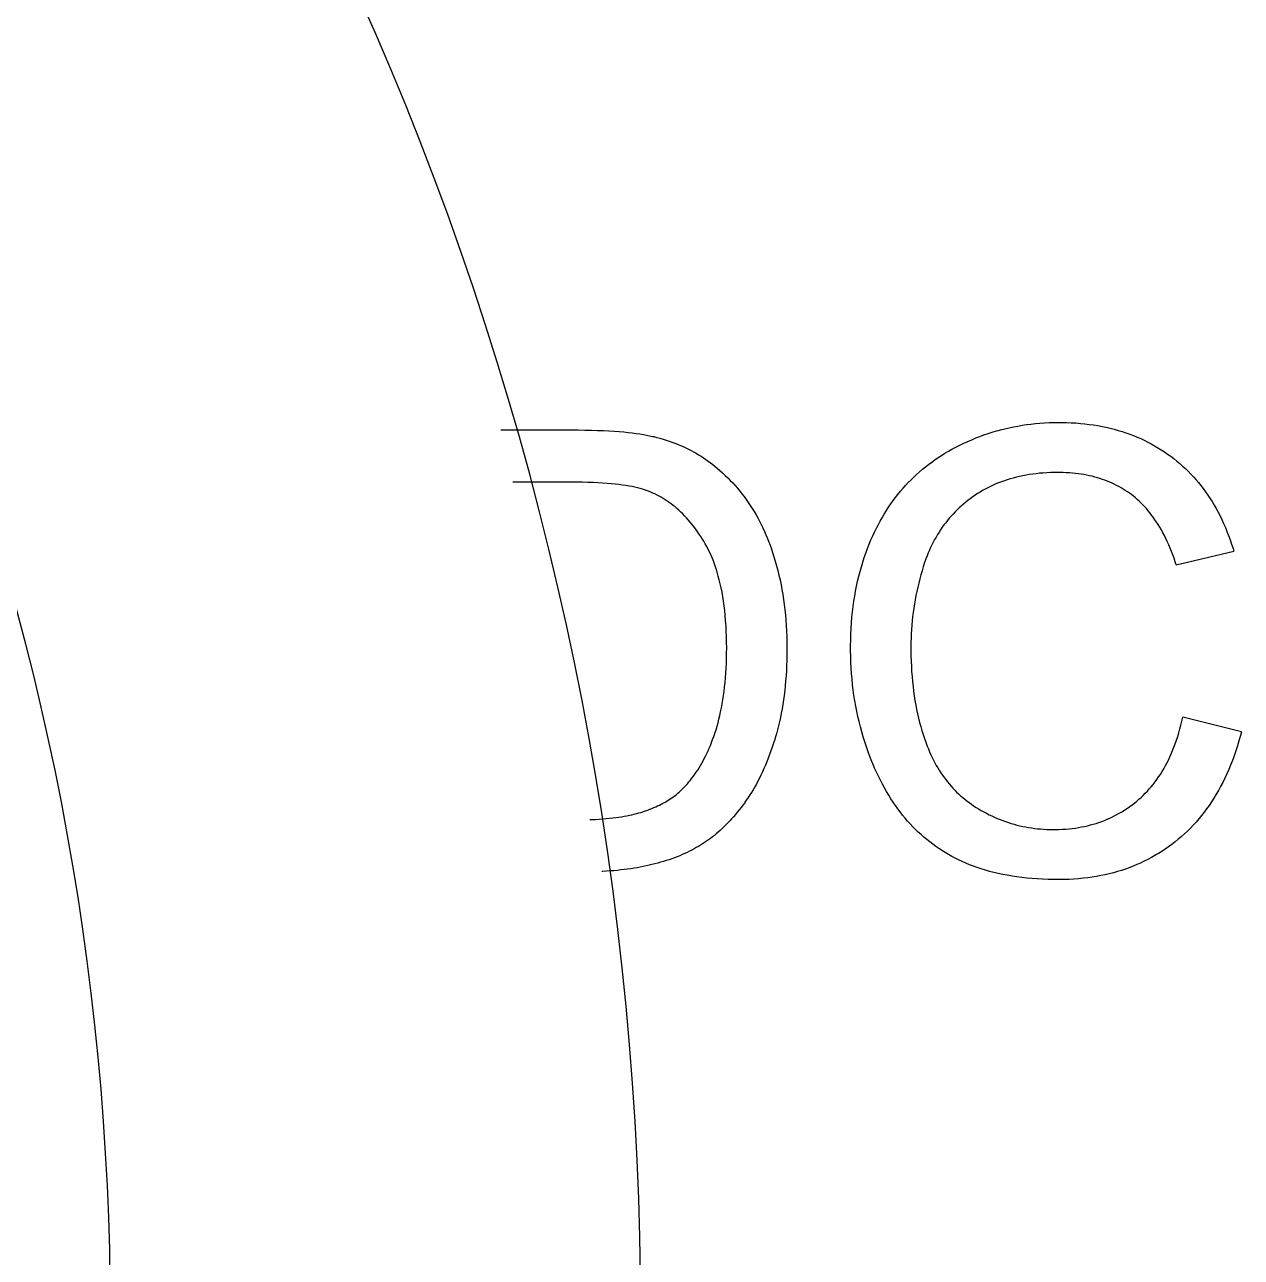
# Model space of a CAD drawing. Header units: millimetres. Extents: x -3 to 101, y -1 to 128.
# Drawn here: x 9.7567 to 10.1696, y 38.7193 to 39.1375 of the extents above; entities that cross this region are included whole.
import ezdxf

# ---------------------------------------------------------------- set-up
doc = ezdxf.new("R2010")
doc.units = ezdxf.units.MM

msp = doc.modelspace()

# ---------------------------------------------------------------- linework, layer by layer
for p, q in [((10.14747, 38.95427), (10.16701, 38.95888)), ((10.16957, 38.89759), (10.14972, 38.9026))]:
    msp.add_line(p, q)
for points in [[(10.07134, 38.99346), (10.07268, 38.99417), (10.07402, 38.99486), (10.07537, 38.99551), (10.07672, 38.99613), (10.07809, 38.99672), (10.07946, 38.99729), (10.08084, 38.99782), (10.08222, 38.99833), (10.08362, 38.9988), (10.08503, 38.99925), (10.08644, 38.99967), (10.08716, 38.99987), (10.08787, 39.00006), (10.08931, 39.00043), (10.09076, 39.00076), (10.09222, 39.00107), (10.09369, 39.00135), (10.09517, 39.0016), (10.09667, 39.00182), (10.09818, 39.00201), (10.0997, 39.00218), (10.10124, 39.00231), (10.10279, 39.00242), (10.10435, 39.0025), (10.10594, 39.00255), (10.10753, 39.00257), (10.10777, 39.00257)], [(10.10777, 39.00257), (10.1086, 39.00256), (10.11022, 39.00253), (10.11181, 39.00247), (10.11338, 39.00238), (10.11493, 39.00226), (10.11645, 39.0021), (10.11795, 39.00192), (10.11942, 39.00171), (10.12087, 39.00148), (10.1223, 39.00121), (10.12371, 39.00092), (10.12509, 39.0006), (10.12646, 39.00025), (10.1278, 38.99987), (10.12912, 38.99947), (10.13042, 38.99904), (10.1317, 38.99859), (10.13296, 38.9981), (10.1342, 38.9976), (10.13542, 38.99706), (10.13663, 38.9965), (10.13781, 38.99592), (10.13898, 38.9953), (10.14013, 38.99466), (10.14126, 38.994), (10.14237, 38.99331), (10.14292, 38.99295), (10.14346, 38.99259), (10.14454, 38.99185), (10.1456, 38.99108)], [(9.91831, 39.00001), (9.94448, 39.00001), (9.94679, 38.99998), (9.94899, 38.99994), (9.95108, 38.99988), (9.95306, 38.9998), (9.95493, 38.99971), (9.95671, 38.9996), (9.95838, 38.99948), (9.95997, 38.99934), (9.96146, 38.99919), (9.96288, 38.99903), (9.9642, 38.99885), (9.96545, 38.99867), (9.96663, 38.99848), (9.96773, 38.99827), (9.96877, 38.99806), (9.96974, 38.99785)], [(9.96974, 38.99785), (9.97014, 38.99775), (9.97122, 38.99748), (9.97227, 38.99719), (9.97331, 38.99689), (9.97433, 38.99657), (9.97534, 38.99624), (9.97632, 38.99589), (9.97729, 38.99553), (9.97825, 38.99516), (9.97919, 38.99476), (9.98012, 38.99436), (9.98103, 38.99394), (9.98192, 38.9935), (9.98281, 38.99305), (9.98368, 38.99258), (9.98453, 38.9921), (9.98538, 38.99161), (9.98621, 38.99109), (9.98703, 38.99057), (9.98783, 38.99002), (9.98863, 38.98946), (9.98941, 38.98889), (9.99019, 38.9883), (9.99095, 38.98769), (9.9917, 38.98707)], [(10.04587, 38.96696), (10.04628, 38.96776), (10.04696, 38.96902), (10.04765, 38.97025), (10.04837, 38.97146), (10.0491, 38.97264), (10.04985, 38.9738), (10.05062, 38.97493), (10.05141, 38.97603), (10.05222, 38.97712), (10.05305, 38.97817), (10.05389, 38.97921), (10.05476, 38.98022), (10.05564, 38.98121), (10.05654, 38.98217), (10.05747, 38.98312), (10.05793, 38.98358), (10.05841, 38.98404), (10.05937, 38.98494), (10.06035, 38.98582), (10.06135, 38.98668), (10.06238, 38.98751), (10.06342, 38.98833), (10.06449, 38.98912), (10.06557, 38.9899), (10.06668, 38.99065), (10.06781, 38.99138), (10.06897, 38.9921), (10.07014, 38.99279), (10.07134, 38.99346)], [(10.1456, 38.99108), (10.14664, 38.99028), (10.14766, 38.98946), (10.14866, 38.98863), (10.14963, 38.98777), (10.15058, 38.98689), (10.15151, 38.98599), (10.15242, 38.98506), (10.1533, 38.98412), (10.15417, 38.98315), (10.15501, 38.98215), (10.15583, 38.98114), (10.15664, 38.9801), (10.15742, 38.97903), (10.15818, 38.97794), (10.15892, 38.97683), (10.15964, 38.97569), (10.16035, 38.97452), (10.16103, 38.97333), (10.16169, 38.97211), (10.16233, 38.97086), (10.16296, 38.96958), (10.16356, 38.96827), (10.16414, 38.96693), (10.1647, 38.96556), (10.16525, 38.96416), (10.16577, 38.96273), (10.16627, 38.96126), (10.16675, 38.95976), (10.16701, 38.95888)], [(9.9917, 38.98707), (9.99263, 38.98627), (9.99354, 38.98545), (9.99443, 38.98461), (9.9953, 38.98377), (9.99615, 38.9829), (9.99697, 38.98202), (9.99779, 38.98112), (9.99858, 38.98021), (9.99935, 38.97928), (10.0001, 38.97834), (10.00084, 38.97738), (10.00156, 38.9764), (10.00225, 38.9754), (10.00293, 38.97439), (10.0036, 38.97336), (10.00424, 38.97231), (10.00487, 38.97124), (10.00548, 38.97015), (10.00607, 38.96905), (10.00664, 38.96792), (10.00719, 38.96677), (10.00773, 38.96561), (10.00825, 38.96442), (10.00875, 38.96321), (10.00923, 38.96198), (10.00944, 38.96144)], [(10.10736, 38.98558), (10.10611, 38.98557), (10.10483, 38.98554), (10.10357, 38.98548), (10.10233, 38.9854), (10.10112, 38.9853), (10.09993, 38.98517), (10.09876, 38.98503), (10.09762, 38.98486), (10.09649, 38.98467), (10.09539, 38.98446), (10.0943, 38.98423), (10.09323, 38.98398), (10.09218, 38.98371), (10.09115, 38.98342), (10.09014, 38.98311), (10.08915, 38.98278), (10.08817, 38.98243), (10.0872, 38.98206), (10.08626, 38.98168), (10.08533, 38.98127), (10.08441, 38.98084), (10.08351, 38.98039), (10.08263, 38.97993), (10.08175, 38.97944), (10.0809, 38.97893), (10.08005, 38.97841), (10.07922, 38.97786), (10.0784, 38.9773)], [(10.13228, 38.97806), (10.1316, 38.97856), (10.1309, 38.97905), (10.13019, 38.97951), (10.12947, 38.97997), (10.1291, 38.98018), (10.12873, 38.9804), (10.12799, 38.98082), (10.12723, 38.98122), (10.12646, 38.9816), (10.12568, 38.98196), (10.12489, 38.98231), (10.12408, 38.98265), (10.12326, 38.98296), (10.12242, 38.98326), (10.12157, 38.98354), (10.12071, 38.9838), (10.11983, 38.98405), (10.11894, 38.98428), (10.11803, 38.98449), (10.1171, 38.98468), (10.11616, 38.98485), (10.1152, 38.98501), (10.11423, 38.98515), (10.11324, 38.98527), (10.11223, 38.98537), (10.1112, 38.98545), (10.11015, 38.98552), (10.10909, 38.98556), (10.10801, 38.98558), (10.10736, 38.98558)], [(9.96841, 38.97923), (9.96775, 38.97947), (9.96705, 38.97971), (9.9663, 38.97994), (9.96551, 38.98016), (9.96466, 38.98038), (9.96376, 38.98059), (9.9628, 38.98079), (9.96178, 38.98098), (9.9607, 38.98116), (9.95956, 38.98133), (9.95836, 38.9815), (9.95708, 38.98164), (9.95573, 38.98178), (9.95431, 38.9819), (9.95281, 38.98201), (9.95123, 38.9821), (9.94957, 38.98218), (9.94783, 38.98224), (9.946, 38.98228), (9.94407, 38.9823), (9.92236, 38.98231)], [(9.98714, 38.96225), (9.9867, 38.96296), (9.98611, 38.96388), (9.98552, 38.96476), (9.98492, 38.96562), (9.98432, 38.96645), (9.98372, 38.96725), (9.9831, 38.96802), (9.98249, 38.96877), (9.98187, 38.9695), (9.98124, 38.9702), (9.98061, 38.97087), (9.97998, 38.97152), (9.97934, 38.97214), (9.97869, 38.97275), (9.97804, 38.97333), (9.97739, 38.97388), (9.97673, 38.97442), (9.97607, 38.97493), (9.9754, 38.97543), (9.97473, 38.9759), (9.97405, 38.97635), (9.97336, 38.97678), (9.97267, 38.97719), (9.97198, 38.97757), (9.97127, 38.97794), (9.97057, 38.97829), (9.96985, 38.97862), (9.96913, 38.97894), (9.96841, 38.97923)], [(10.0784, 38.9773), (10.07759, 38.9767), (10.07679, 38.9761), (10.07602, 38.97548), (10.07526, 38.97485), (10.07452, 38.9742), (10.0738, 38.97354), (10.0731, 38.97287), (10.07241, 38.97218), (10.07174, 38.97148), (10.07141, 38.97113), (10.07109, 38.97077), (10.07045, 38.97004), (10.06984, 38.9693), (10.06923, 38.96854), (10.06865, 38.96777), (10.06808, 38.96698), (10.06753, 38.96618), (10.067, 38.96537), (10.06648, 38.96454), (10.06598, 38.96369), (10.06549, 38.96283), (10.06502, 38.96195), (10.06457, 38.96105), (10.06413, 38.96014), (10.06371, 38.95921), (10.06331, 38.95827), (10.06292, 38.9573), (10.06255, 38.95632), (10.0622, 38.95532), (10.06209, 38.95501)], [(10.14747, 38.95427), (10.14716, 38.95523), (10.14673, 38.95646), (10.1463, 38.95766), (10.14585, 38.95882), (10.14539, 38.95995), (10.14492, 38.96105), (10.14444, 38.96212), (10.14395, 38.96315), (10.14345, 38.96416), (10.14294, 38.96513), (10.14242, 38.96607), (10.14189, 38.96699), (10.14136, 38.96788), (10.14081, 38.96873), (10.14026, 38.96956), (10.13969, 38.97037), (10.13912, 38.97114), (10.13854, 38.9719), (10.13795, 38.97262), (10.13735, 38.97332), (10.13675, 38.97399), (10.13613, 38.97464), (10.13551, 38.97527), (10.13488, 38.97587), (10.13424, 38.97645), (10.1336, 38.97701), (10.13295, 38.97754), (10.13228, 38.97806)], [(10.03696, 38.92614), (10.03697, 38.92682), (10.03699, 38.92881), (10.03705, 38.93077), (10.03715, 38.93269), (10.03727, 38.93459), (10.03743, 38.93645), (10.03761, 38.93829), (10.03783, 38.9401), (10.03807, 38.94188), (10.03835, 38.94363), (10.03865, 38.94536), (10.03899, 38.94705), (10.03935, 38.94873), (10.03974, 38.95037), (10.04016, 38.952), (10.04061, 38.95359), (10.04108, 38.95517), (10.04158, 38.95672), (10.04211, 38.95825), (10.04267, 38.95975), (10.04326, 38.96124), (10.04387, 38.9627), (10.04451, 38.96414), (10.04517, 38.96556), (10.04587, 38.96696)], [(9.99491, 38.92614), (9.9949, 38.92795), (9.99486, 38.92989), (9.99479, 38.93177), (9.99469, 38.9336), (9.99457, 38.93537), (9.99443, 38.93709), (9.99425, 38.93877), (9.99406, 38.94039), (9.99384, 38.94197), (9.9936, 38.94349), (9.99333, 38.94498), (9.99305, 38.94641), (9.99274, 38.9478), (9.99242, 38.94915), (9.99207, 38.95046), (9.99171, 38.95172), (9.99133, 38.95294), (9.99093, 38.95412), (9.99051, 38.95527), (9.99008, 38.95637), (9.98963, 38.95744), (9.98916, 38.95847), (9.98868, 38.95947), (9.98818, 38.96043), (9.98766, 38.96136), (9.98714, 38.96225)], [(10.00944, 38.96144), (10.00997, 38.95997), (10.01048, 38.95849), (10.01096, 38.95698), (10.01142, 38.95545), (10.01186, 38.95391), (10.01227, 38.95234), (10.01265, 38.95075), (10.01302, 38.94914), (10.01335, 38.94751), (10.01367, 38.94585), (10.01395, 38.94418), (10.01422, 38.94248), (10.01445, 38.94075), (10.01466, 38.93901), (10.01485, 38.93724), (10.015, 38.93544), (10.01513, 38.93363), (10.01523, 38.93179), (10.01531, 38.92992), (10.01536, 38.92803), (10.01537, 38.92611)], [(10.06209, 38.95501), (10.06164, 38.95362), (10.06121, 38.95224), (10.06081, 38.95085), (10.06043, 38.94946), (10.06007, 38.94806), (10.05973, 38.94666), (10.05942, 38.94525), (10.05913, 38.94384), (10.05886, 38.94242), (10.05862, 38.941), (10.0584, 38.93957), (10.0582, 38.93813), (10.05802, 38.9367), (10.05787, 38.93525), (10.05774, 38.9338), (10.05763, 38.93235), (10.05754, 38.93089), (10.05748, 38.92942), (10.05744, 38.92795), (10.05743, 38.92648), (10.05743, 38.92624)], [(9.99092, 38.89718), (9.99129, 38.89831), (9.99163, 38.89947), (9.99197, 38.90066), (9.99229, 38.90188), (9.99259, 38.90313), (9.99287, 38.90441), (9.99314, 38.90572), (9.99339, 38.90707), (9.99362, 38.90845), (9.99384, 38.90987), (9.99404, 38.91132), (9.99421, 38.9128), (9.99437, 38.91433), (9.99451, 38.91589), (9.99463, 38.9175), (9.99473, 38.91914), (9.99481, 38.92082), (9.99487, 38.92255), (9.9949, 38.92432), (9.99491, 38.92613)], [(10.01537, 38.92611), (10.01537, 38.92553), (10.01536, 38.92366), (10.01532, 38.92183), (10.01526, 38.92003), (10.01517, 38.91827), (10.01506, 38.91655), (10.01493, 38.91485), (10.01478, 38.9132), (10.01461, 38.91157), (10.01441, 38.90997), (10.0142, 38.90841), (10.01397, 38.90687), (10.01371, 38.90536), (10.01344, 38.90388), (10.01314, 38.90243), (10.01283, 38.901), (10.0125, 38.8996), (10.01214, 38.89822), (10.01177, 38.89687), (10.01138, 38.89554)], [(10.04484, 38.88592), (10.04417, 38.88755), (10.04352, 38.8892), (10.0429, 38.89085), (10.04232, 38.89252), (10.04176, 38.89419), (10.04124, 38.89589), (10.04074, 38.89759), (10.04028, 38.89931), (10.03984, 38.90104), (10.03944, 38.90279), (10.03906, 38.90455), (10.03872, 38.90633), (10.03841, 38.90813), (10.03812, 38.90994), (10.03787, 38.91177), (10.03765, 38.91361), (10.03746, 38.91548), (10.0373, 38.91736), (10.03717, 38.91926), (10.03707, 38.92118), (10.037, 38.92312), (10.03697, 38.92508), (10.03696, 38.92614)], [(10.05743, 38.92624), (10.05743, 38.9253), (10.05746, 38.92344), (10.05751, 38.92161), (10.05759, 38.91982), (10.05769, 38.91807), (10.05782, 38.91634), (10.05798, 38.91465), (10.05815, 38.91299), (10.05835, 38.91136), (10.05858, 38.90977), (10.05882, 38.9082), (10.05909, 38.90666), (10.05938, 38.90515), (10.0597, 38.90367), (10.06003, 38.90222), (10.06039, 38.90079), (10.06076, 38.89939), (10.06116, 38.89802), (10.06158, 38.89667), (10.06202, 38.89535), (10.06248, 38.89405), (10.06295, 38.89278)], [(10.13407, 38.87405), (10.13482, 38.87469), (10.13555, 38.87535), (10.13627, 38.87603), (10.13698, 38.87673), (10.13767, 38.87745), (10.13834, 38.8782), (10.139, 38.87897), (10.13964, 38.87976), (10.14027, 38.88057), (10.14089, 38.88141), (10.14149, 38.88227), (10.14208, 38.88316), (10.14265, 38.88408), (10.14321, 38.88502), (10.14375, 38.88598), (10.14428, 38.88697), (10.1448, 38.888), (10.14529, 38.88905), (10.14578, 38.89012), (10.14625, 38.89123), (10.1467, 38.89237), (10.14714, 38.89354), (10.14756, 38.89474), (10.14796, 38.89598), (10.14835, 38.89724), (10.14872, 38.89855), (10.14908, 38.89988), (10.14941, 38.90125), (10.14972, 38.9026)], [(10.16957, 38.89759), (10.16924, 38.89634), (10.16874, 38.89456), (10.16822, 38.89283), (10.16768, 38.89114), (10.16711, 38.88949), (10.16653, 38.88789), (10.16592, 38.88632), (10.16528, 38.88479), (10.16463, 38.8833), (10.16395, 38.88185), (10.16326, 38.88043), (10.16254, 38.87905), (10.1618, 38.8777), (10.16104, 38.87639), (10.16026, 38.87511), (10.15946, 38.87386), (10.15864, 38.87264), (10.15779, 38.87145), (10.15693, 38.87029), (10.15604, 38.86916), (10.15513, 38.86806), (10.1542, 38.86699), (10.15325, 38.86595), (10.15228, 38.86493), (10.15128, 38.86394), (10.15026, 38.86298), (10.14922, 38.86204), (10.14815, 38.86113), (10.14706, 38.86024)], [(9.97997, 38.87825), (9.98052, 38.87881), (9.98106, 38.87939), (9.9816, 38.87999), (9.98212, 38.8806), (9.98263, 38.88122), (9.98314, 38.88187), (9.98364, 38.88253), (9.98413, 38.88321), (9.98461, 38.88391), (9.98508, 38.88463), (9.98555, 38.88537), (9.986, 38.88612), (9.98645, 38.8869), (9.98689, 38.8877), (9.98733, 38.88853), (9.98775, 38.88937), (9.98817, 38.89024), (9.98858, 38.89114), (9.98898, 38.89206), (9.98938, 38.893), (9.98977, 38.89398), (9.99015, 38.89498), (9.99052, 38.89601), (9.99088, 38.89707), (9.99092, 38.89718)], [(10.01138, 38.89554), (10.01123, 38.89504), (10.01081, 38.8937), (10.01038, 38.89239), (10.00993, 38.89111), (10.00948, 38.88985), (10.00901, 38.88863), (10.00854, 38.88743), (10.00806, 38.88627), (10.00757, 38.88513), (10.00707, 38.88402), (10.00656, 38.88294), (10.00605, 38.88189), (10.00552, 38.88086), (10.00499, 38.87987), (10.00446, 38.8789), (10.00392, 38.87796), (10.00337, 38.87705), (10.00281, 38.87616), (10.00225, 38.87531), (10.00169, 38.87447), (10.00112, 38.87367)], [(10.06295, 38.89278), (10.06335, 38.89178), (10.06377, 38.8908), (10.0642, 38.88984), (10.06464, 38.8889), (10.0651, 38.88799), (10.06557, 38.88709), (10.06605, 38.88622), (10.06655, 38.88536), (10.06706, 38.88453), (10.06759, 38.88371), (10.06813, 38.88291), (10.06868, 38.88213), (10.06925, 38.88137), (10.06984, 38.88063), (10.07043, 38.8799), (10.07104, 38.87919), (10.07167, 38.8785), (10.07231, 38.87783), (10.07296, 38.87717), (10.07363, 38.87653), (10.07431, 38.8759), (10.07501, 38.8753), (10.07572, 38.8747), (10.07645, 38.87413), (10.0772, 38.87356), (10.07796, 38.87302), (10.07873, 38.87249), (10.07953, 38.87197), (10.08033, 38.87147)], [(10.06797, 38.85728), (10.06743, 38.85763), (10.0669, 38.85798), (10.06585, 38.85871), (10.06482, 38.85947), (10.06381, 38.86024), (10.06281, 38.86105), (10.06183, 38.86187), (10.06087, 38.86272), (10.05993, 38.86359), (10.059, 38.86449), (10.05809, 38.86541), (10.0572, 38.86636), (10.05632, 38.86733), (10.05546, 38.86833), (10.05462, 38.86935), (10.05379, 38.87041), (10.05298, 38.87149), (10.05218, 38.87259), (10.0514, 38.87373), (10.05064, 38.87489), (10.04989, 38.87608), (10.04916, 38.8773), (10.04844, 38.87856), (10.04774, 38.87984), (10.04706, 38.88115), (10.0464, 38.8825), (10.04575, 38.88388), (10.04512, 38.88529), (10.04484, 38.88592)], [(9.96647, 38.87047), (9.96666, 38.87054), (9.9674, 38.87079), (9.96812, 38.87105), (9.96883, 38.87131), (9.96951, 38.87159), (9.97018, 38.87186), (9.97083, 38.87215), (9.97146, 38.87243), (9.97207, 38.87273), (9.97267, 38.87303), (9.97325, 38.87334), (9.97382, 38.87365), (9.97438, 38.87397), (9.97492, 38.87429), (9.97544, 38.87462), (9.97595, 38.87496), (9.97645, 38.8753), (9.97693, 38.87565), (9.9774, 38.876), (9.97786, 38.87636), (9.97831, 38.87673), (9.97874, 38.8771), (9.97916, 38.87748), (9.97957, 38.87786), (9.97997, 38.87825)], [(10.00112, 38.87367), (10.00103, 38.87354), (10.0004, 38.8727), (9.99978, 38.87187), (9.99914, 38.87107), (9.99851, 38.87028), (9.99787, 38.86952), (9.99723, 38.86878), (9.99659, 38.86806), (9.99595, 38.86736), (9.9953, 38.86668), (9.99465, 38.86602), (9.994, 38.86538), (9.99335, 38.86476), (9.9927, 38.86415), (9.99205, 38.86357), (9.99139, 38.86301), (9.99073, 38.86247), (9.99008, 38.86195), (9.98942, 38.86144), (9.98876, 38.86095), (9.9881, 38.86049), (9.98744, 38.86004)], [(10.10583, 38.86444), (10.10665, 38.86444), (10.1078, 38.86447), (10.10893, 38.86452), (10.11004, 38.8646), (10.11113, 38.86469), (10.11221, 38.86481), (10.11328, 38.86495), (10.11432, 38.86512), (10.11535, 38.8653), (10.11637, 38.86551), (10.11737, 38.86573), (10.11836, 38.86598), (10.11933, 38.86625), (10.12029, 38.86654), (10.12124, 38.86685), (10.12217, 38.86718), (10.12309, 38.86753), (10.124, 38.86791), (10.1249, 38.8683), (10.12579, 38.86872), (10.12666, 38.86915), (10.12753, 38.86961), (10.12838, 38.87009), (10.12922, 38.87059), (10.13005, 38.87111), (10.13088, 38.87165), (10.13169, 38.87222), (10.13249, 38.87281), (10.13329, 38.87342), (10.13407, 38.87405)], [(9.94849, 38.86781), (9.94912, 38.86783), (9.95041, 38.86789), (9.95166, 38.86797), (9.95286, 38.86806), (9.95402, 38.86815), (9.95515, 38.86826), (9.95623, 38.86838), (9.95727, 38.86851), (9.95828, 38.86865), (9.95925, 38.86879), (9.96018, 38.86895), (9.96108, 38.86911), (9.96194, 38.86929), (9.96277, 38.86947), (9.96357, 38.86965), (9.96434, 38.86985), (9.96508, 38.87005), (9.96579, 38.87026), (9.96647, 38.87047)], [(10.08033, 38.87147), (10.08124, 38.87094), (10.08215, 38.87043), (10.08306, 38.86995), (10.08398, 38.86948), (10.0849, 38.86904), (10.08582, 38.86861), (10.08675, 38.86821), (10.08769, 38.86783), (10.08863, 38.86747), (10.08958, 38.86713), (10.09053, 38.86681), (10.09149, 38.86651), (10.09245, 38.86623), (10.09342, 38.86597), (10.0944, 38.86573), (10.09538, 38.86551), (10.09637, 38.86531), (10.09737, 38.86513), (10.09837, 38.86497), (10.09938, 38.86484), (10.1004, 38.86472), (10.10143, 38.86462), (10.10246, 38.86454), (10.10351, 38.86449), (10.10456, 38.86445), (10.10562, 38.86444), (10.10583, 38.86444)], [(9.98744, 38.86004), (9.98676, 38.85959), (9.98605, 38.85915), (9.98533, 38.85872), (9.9846, 38.85829), (9.98384, 38.85788), (9.98307, 38.85747), (9.98228, 38.85707), (9.98148, 38.85668), (9.98066, 38.8563), (9.97982, 38.85592), (9.97896, 38.85556), (9.97809, 38.85521), (9.9772, 38.85486), (9.97629, 38.85453), (9.97537, 38.85421), (9.97443, 38.8539), (9.97347, 38.85359), (9.9725, 38.85331), (9.97151, 38.85303), (9.97051, 38.85276), (9.96955, 38.85252)], [(10.14706, 38.86024), (10.14596, 38.85939), (10.14485, 38.85857), (10.14372, 38.85778), (10.14257, 38.85702), (10.14141, 38.85629), (10.14082, 38.85594), (10.14023, 38.85559), (10.13904, 38.85492), (10.13783, 38.85428), (10.13661, 38.85366), (10.13537, 38.85308), (10.13411, 38.85252), (10.13283, 38.85199), (10.13153, 38.85149), (10.13022, 38.85102), (10.12888, 38.85058), (10.12753, 38.85016), (10.12615, 38.84978), (10.12475, 38.84942), (10.12334, 38.84909), (10.1219, 38.84879), (10.12043, 38.84852), (10.11894, 38.84828), (10.11743, 38.84807), (10.1159, 38.84789), (10.11433, 38.84774), (10.11275, 38.84762), (10.11113, 38.84753), (10.10949, 38.84748), (10.10782, 38.84745), (10.10746, 38.84745)], [(10.10746, 38.84745), (10.10588, 38.84746), (10.10397, 38.8475), (10.1021, 38.84758), (10.10028, 38.84768), (10.09849, 38.84781), (10.09674, 38.84798), (10.09504, 38.84817), (10.09337, 38.84838), (10.09174, 38.84863), (10.09014, 38.8489), (10.08859, 38.8492), (10.08706, 38.84953), (10.08557, 38.84988), (10.08412, 38.85025), (10.0827, 38.85065), (10.08131, 38.85108), (10.07995, 38.85153), (10.07862, 38.852), (10.07733, 38.85249), (10.07606, 38.85301), (10.07482, 38.85355), (10.07361, 38.85412), (10.07243, 38.8547), (10.07127, 38.85531), (10.07015, 38.85594), (10.06904, 38.8566), (10.06797, 38.85728)], [(9.96955, 38.85252), (9.96859, 38.8523), (9.96761, 38.85208), (9.96661, 38.85187), (9.96559, 38.85168), (9.96455, 38.85149), (9.96348, 38.85131), (9.9624, 38.85114), (9.96129, 38.85099), (9.96015, 38.85084), (9.959, 38.85071), (9.95782, 38.85058), (9.95661, 38.85047), (9.95539, 38.85037), (9.95414, 38.85028), (9.95286, 38.85021), (9.95251, 38.85019)]]:
    msp.add_lwpolyline(points)
for radius in [1.09, 0.91]:
    msp.add_arc((8.87579, 38.70001), radius, 315, 45)

doc.saveas('drawing.dxf')
